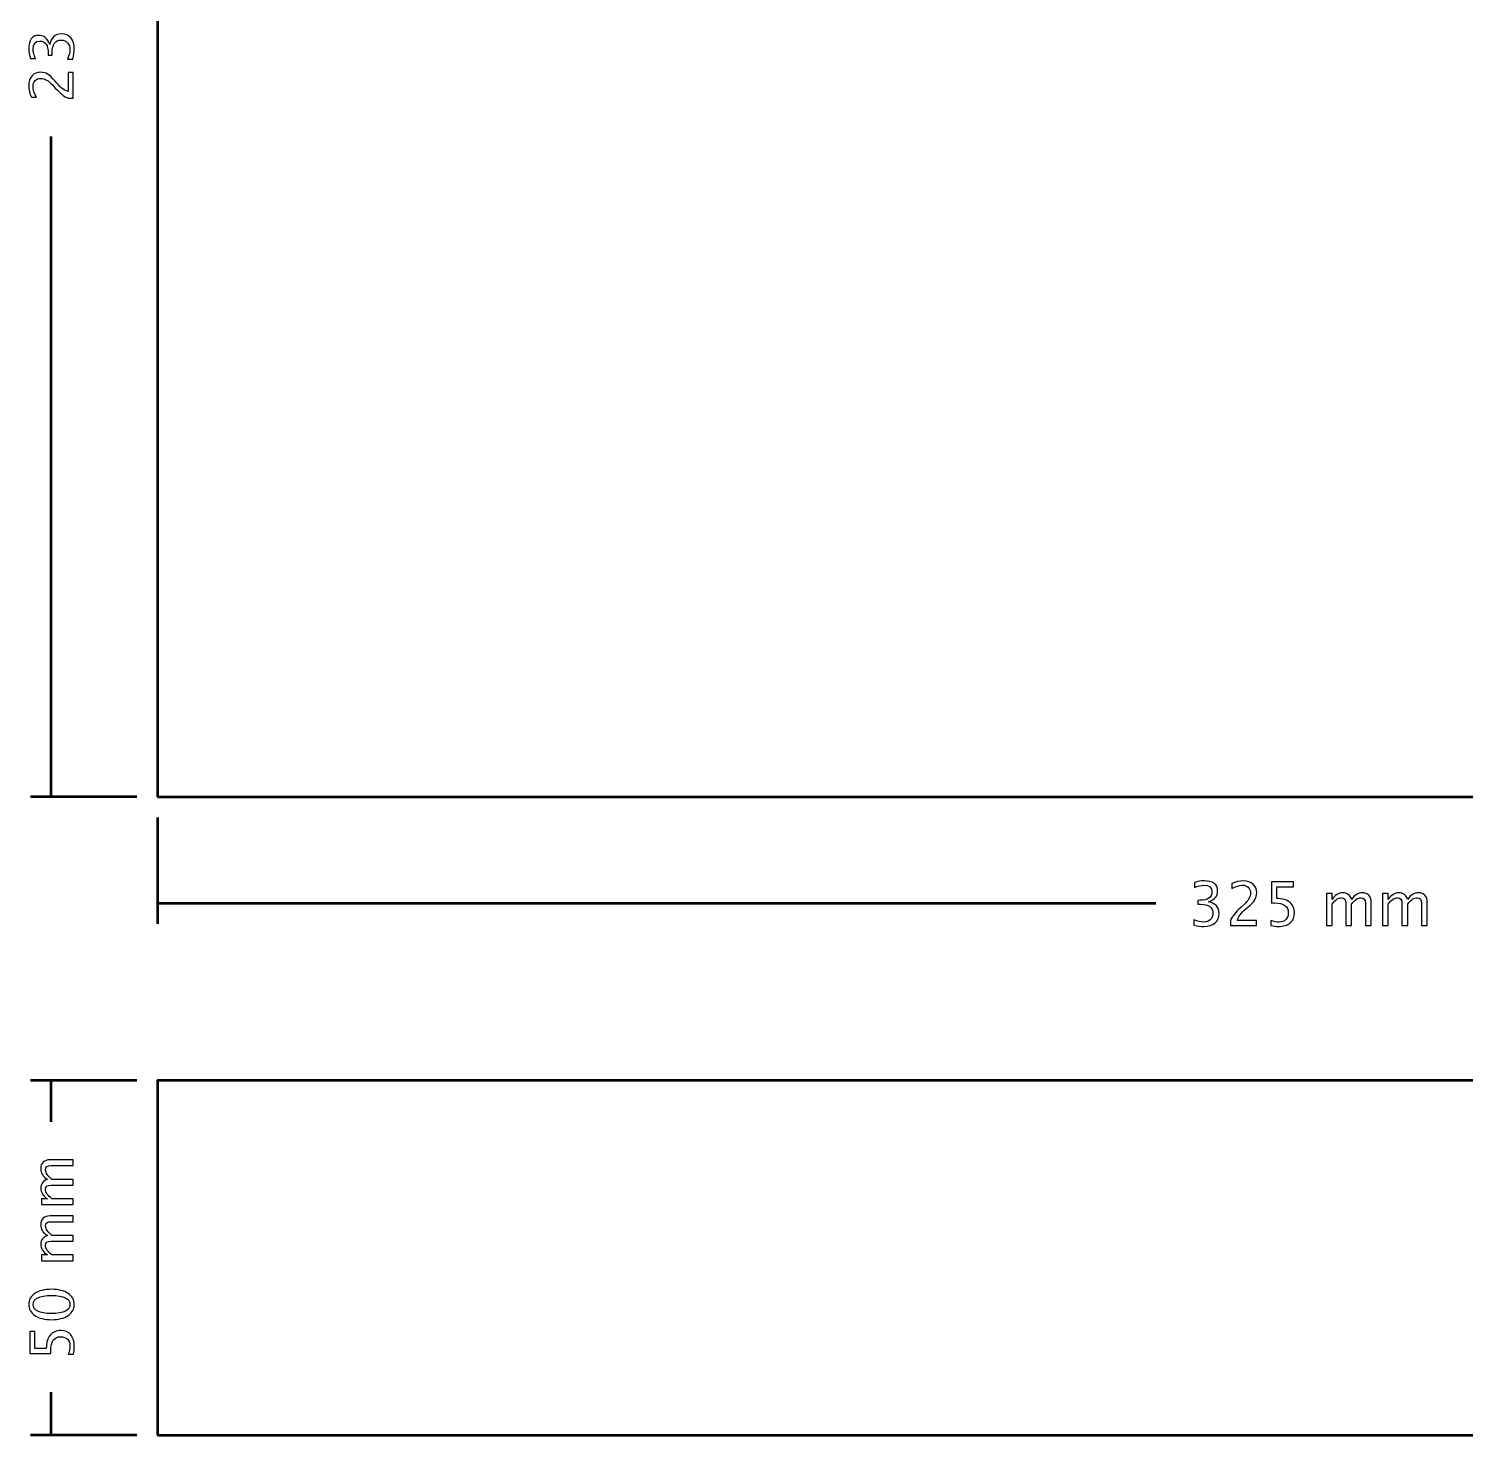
# Model space of a CAD drawing. Header units: centimetres. Extents: x -21.1 to 20.5, y -19 to 20.1.
# Drawn here: x -21.06 to -0.81, y -19 to 0.82 of the extents above; entities that cross this region are included whole.
import ezdxf

# ---------------------------------------------------------------- set-up
doc = ezdxf.new("R2010")
doc.units = ezdxf.units.CM
doc.header["$MEASUREMENT"] = 0
doc.layers.add('Layer 1', color=7, linetype='Continuous')

msp = doc.modelspace()

# ---------------------------------------------------------------- linework, layer by layer
at = {"layer": 'Layer 1', "lineweight": 53}
for points in [[(-19.25, -10), (13.25, -10), (13.25, 13), (-19.25, 13), (-19.25, -10)], [(-19.25, -19), (13.25, -19), (13.25, -14), (-19.25, -14), (-19.25, -19)]]:
    msp.add_lwpolyline(points, close=True, dxfattribs=at)
at = {"layer": 'Layer 1'}
for points, knots in [([(-20.44054, 0.39424), (-20.44054, 0.39424), (-20.51674, 0.39424), (-20.51674, 0.39424), (-20.51674, 0.39424), (-20.4936, 0.45238), (-20.48203, 0.49796), (-20.48203, 0.5314), (-20.48203, 0.5314), (-20.48203, 0.57077), (-20.49332, 0.60252), (-20.51604, 0.62693), (-20.51604, 0.62693), (-20.53876, 0.65135), (-20.56839, 0.66348), (-20.6048, 0.66348), (-20.6048, 0.66348), (-20.69116, 0.66348), (-20.73434, 0.60337), (-20.73434, 0.48314), (-20.73434, 0.48314), (-20.73434, 0.48314), (-20.73434, 0.45097), (-20.73434, 0.45097), (-20.73434, 0.45097), (-20.73434, 0.45097), (-20.78895, 0.45097), (-20.78895, 0.45097), (-20.78895, 0.45097), (-20.78895, 0.45097), (-20.78937, 0.47947), (-20.78937, 0.47947), (-20.78937, 0.47947), (-20.78937, 0.5925), (-20.82916, 0.64909), (-20.90889, 0.64909), (-20.90889, 0.64909), (-20.97141, 0.64909), (-21.00273, 0.61155), (-21.00273, 0.53662), (-21.00273, 0.53662), (-21.00273, 0.49641), (-20.99116, 0.45181), (-20.96802, 0.40271), (-20.96802, 0.40271), (-20.96802, 0.40271), (-21.03914, 0.40271), (-21.03914, 0.40271), (-21.03914, 0.40271), (-21.05551, 0.45083), (-21.06369, 0.49725), (-21.06369, 0.54184), (-21.06369, 0.54184), (-21.06369, 0.60252), (-21.05156, 0.64923), (-21.02729, 0.68168), (-21.02729, 0.68168), (-21.00316, 0.71414), (-20.96802, 0.73037), (-20.92202, 0.73037), (-20.92202, 0.73037), (-20.85019, 0.73037), (-20.79897, 0.68789), (-20.76849, 0.6028), (-20.76849, 0.6028), (-20.74549, 0.70144), (-20.69144, 0.75069), (-20.60607, 0.75069), (-20.60607, 0.75069), (-20.54849, 0.75069), (-20.5032, 0.73164), (-20.47032, 0.69368), (-20.47032, 0.69368), (-20.43744, 0.65572), (-20.42107, 0.60351), (-20.42107, 0.53719), (-20.42107, 0.53719), (-20.42107, 0.49937), (-20.42756, 0.45181), (-20.44054, 0.39424)], [0, 0, 0, 0, 0.04761905, 0.04761905, 0.04761905, 0.04761905, 0.0952381, 0.0952381, 0.0952381, 0.0952381, 0.14285714, 0.14285714, 0.14285714, 0.14285714, 0.19047619, 0.19047619, 0.19047619, 0.19047619, 0.23809524, 0.23809524, 0.23809524, 0.23809524, 0.28571429, 0.28571429, 0.28571429, 0.28571429, 0.33333333, 0.33333333, 0.33333333, 0.33333333, 0.38095238, 0.38095238, 0.38095238, 0.38095238, 0.42857143, 0.42857143, 0.42857143, 0.42857143, 0.47619048, 0.47619048, 0.47619048, 0.47619048, 0.52380952, 0.52380952, 0.52380952, 0.52380952, 0.57142857, 0.57142857, 0.57142857, 0.57142857, 0.61904762, 0.61904762, 0.61904762, 0.61904762, 0.66666667, 0.66666667, 0.66666667, 0.66666667, 0.71428571, 0.71428571, 0.71428571, 0.71428571, 0.76190476, 0.76190476, 0.76190476, 0.76190476, 0.80952381, 0.80952381, 0.80952381, 0.80952381, 0.85714286, 0.85714286, 0.85714286, 0.85714286, 0.9047619, 0.9047619, 0.9047619, 0.9047619, 1, 1, 1, 1]), ([(-20.43631, -0.15723), (-20.43631, -0.15723), (-20.50743, -0.15723), (-20.50743, -0.15723), (-20.50743, -0.15723), (-20.56289, -0.13352), (-20.62342, -0.08568), (-20.68876, -0.01357), (-20.68876, -0.01357), (-20.68876, -0.01357), (-20.73053, 0.03299), (-20.73053, 0.03299), (-20.73053, 0.03299), (-20.785, 0.09296), (-20.8389, 0.12302), (-20.89252, 0.12302), (-20.89252, 0.12302), (-20.92667, 0.12302), (-20.95363, 0.11272), (-20.97324, 0.09226), (-20.97324, 0.09226), (-20.99285, 0.0718), (-21.00273, 0.04343), (-21.00273, 0.00745), (-21.00273, 0.00745), (-21.00273, -0.0346), (-20.98665, -0.08441), (-20.95447, -0.14199), (-20.95447, -0.14199), (-20.95447, -0.14199), (-21.02559, -0.14199), (-21.02559, -0.14199), (-21.02559, -0.14199), (-21.05099, -0.08766), (-21.06369, -0.03361), (-21.06369, 0.02029), (-21.06369, 0.02029), (-21.06369, 0.07758), (-21.04831, 0.12359), (-21.01741, 0.1583), (-21.01741, 0.1583), (-20.9865, 0.19287), (-20.94558, 0.21023), (-20.8945, 0.21023), (-20.8945, 0.21023), (-20.85781, 0.21023), (-20.82521, 0.20148), (-20.79685, 0.18398), (-20.79685, 0.18398), (-20.76835, 0.16634), (-20.73391, 0.13375), (-20.69327, 0.08591), (-20.69327, 0.08591), (-20.69327, 0.08591), (-20.66646, 0.05444), (-20.66646, 0.05444), (-20.66646, 0.05444), (-20.61087, -0.01103), (-20.55795, -0.04885), (-20.50743, -0.05901), (-20.50743, -0.05901), (-20.50743, -0.05901), (-20.50743, 0.20769), (-20.50743, 0.20769), (-20.50743, 0.20769), (-20.50743, 0.20769), (-20.43631, 0.20769), (-20.43631, 0.20769), (-20.43631, 0.20769), (-20.43631, 0.20769), (-20.43631, -0.15723), (-20.43631, -0.15723)], [0, 0, 0, 0, 0.05263158, 0.05263158, 0.05263158, 0.05263158, 0.10526316, 0.10526316, 0.10526316, 0.10526316, 0.15789474, 0.15789474, 0.15789474, 0.15789474, 0.21052632, 0.21052632, 0.21052632, 0.21052632, 0.26315789, 0.26315789, 0.26315789, 0.26315789, 0.31578947, 0.31578947, 0.31578947, 0.31578947, 0.36842105, 0.36842105, 0.36842105, 0.36842105, 0.42105263, 0.42105263, 0.42105263, 0.42105263, 0.47368421, 0.47368421, 0.47368421, 0.47368421, 0.52631579, 0.52631579, 0.52631579, 0.52631579, 0.57894737, 0.57894737, 0.57894737, 0.57894737, 0.63157895, 0.63157895, 0.63157895, 0.63157895, 0.68421053, 0.68421053, 0.68421053, 0.68421053, 0.73684211, 0.73684211, 0.73684211, 0.73684211, 0.78947368, 0.78947368, 0.78947368, 0.78947368, 0.84210526, 0.84210526, 0.84210526, 0.84210526, 0.89473684, 0.89473684, 0.89473684, 0.89473684, 1, 1, 1, 1]), ([(-4.64114, -11.80946), (-4.64114, -11.80946), (-4.64114, -11.73326), (-4.64114, -11.73326), (-4.64114, -11.73326), (-4.583, -11.7564), (-4.53742, -11.76797), (-4.50398, -11.76797), (-4.50398, -11.76797), (-4.46461, -11.76797), (-4.43286, -11.75668), (-4.40845, -11.73396), (-4.40845, -11.73396), (-4.38403, -11.71124), (-4.3719, -11.68161), (-4.3719, -11.6452), (-4.3719, -11.6452), (-4.3719, -11.55884), (-4.43201, -11.51566), (-4.55224, -11.51566), (-4.55224, -11.51566), (-4.55224, -11.51566), (-4.58441, -11.51566), (-4.58441, -11.51566), (-4.58441, -11.51566), (-4.58441, -11.51566), (-4.58441, -11.46105), (-4.58441, -11.46105), (-4.58441, -11.46105), (-4.58441, -11.46105), (-4.55591, -11.46063), (-4.55591, -11.46063), (-4.55591, -11.46063), (-4.44288, -11.46063), (-4.38629, -11.42084), (-4.38629, -11.34111), (-4.38629, -11.34111), (-4.38629, -11.27859), (-4.42383, -11.24727), (-4.49876, -11.24727), (-4.49876, -11.24727), (-4.53897, -11.24727), (-4.58357, -11.25884), (-4.63267, -11.28198), (-4.63267, -11.28198), (-4.63267, -11.28198), (-4.63267, -11.21086), (-4.63267, -11.21086), (-4.63267, -11.21086), (-4.58455, -11.19449), (-4.53813, -11.18631), (-4.49354, -11.18631), (-4.49354, -11.18631), (-4.43286, -11.18631), (-4.38615, -11.19844), (-4.3537, -11.22271), (-4.3537, -11.22271), (-4.32124, -11.24684), (-4.30501, -11.28198), (-4.30501, -11.32798), (-4.30501, -11.32798), (-4.30501, -11.39981), (-4.34749, -11.45103), (-4.43258, -11.48151), (-4.43258, -11.48151), (-4.33394, -11.50451), (-4.28469, -11.55856), (-4.28469, -11.64393), (-4.28469, -11.64393), (-4.28469, -11.70151), (-4.30374, -11.7468), (-4.3417, -11.77968), (-4.3417, -11.77968), (-4.37966, -11.81256), (-4.43187, -11.82893), (-4.49819, -11.82893), (-4.49819, -11.82893), (-4.53601, -11.82893), (-4.58357, -11.82244), (-4.64114, -11.80946)], [0, 0, 0, 0, 0.04761905, 0.04761905, 0.04761905, 0.04761905, 0.0952381, 0.0952381, 0.0952381, 0.0952381, 0.14285714, 0.14285714, 0.14285714, 0.14285714, 0.19047619, 0.19047619, 0.19047619, 0.19047619, 0.23809524, 0.23809524, 0.23809524, 0.23809524, 0.28571429, 0.28571429, 0.28571429, 0.28571429, 0.33333333, 0.33333333, 0.33333333, 0.33333333, 0.38095238, 0.38095238, 0.38095238, 0.38095238, 0.42857143, 0.42857143, 0.42857143, 0.42857143, 0.47619048, 0.47619048, 0.47619048, 0.47619048, 0.52380952, 0.52380952, 0.52380952, 0.52380952, 0.57142857, 0.57142857, 0.57142857, 0.57142857, 0.61904762, 0.61904762, 0.61904762, 0.61904762, 0.66666667, 0.66666667, 0.66666667, 0.66666667, 0.71428571, 0.71428571, 0.71428571, 0.71428571, 0.76190476, 0.76190476, 0.76190476, 0.76190476, 0.80952381, 0.80952381, 0.80952381, 0.80952381, 0.85714286, 0.85714286, 0.85714286, 0.85714286, 0.9047619, 0.9047619, 0.9047619, 0.9047619, 1, 1, 1, 1]), ([(-4.12185, -11.81369), (-4.12185, -11.81369), (-4.12185, -11.74257), (-4.12185, -11.74257), (-4.12185, -11.74257), (-4.09814, -11.68711), (-4.0503, -11.62658), (-3.97819, -11.56124), (-3.97819, -11.56124), (-3.97819, -11.56124), (-3.93163, -11.51947), (-3.93163, -11.51947), (-3.93163, -11.51947), (-3.87166, -11.465), (-3.8416, -11.4111), (-3.8416, -11.35748), (-3.8416, -11.35748), (-3.8416, -11.32319), (-3.8519, -11.29637), (-3.87236, -11.27676), (-3.87236, -11.27676), (-3.89282, -11.25715), (-3.92119, -11.24727), (-3.95717, -11.24727), (-3.95717, -11.24727), (-3.99922, -11.24727), (-4.04903, -11.26335), (-4.10661, -11.29553), (-4.10661, -11.29553), (-4.10661, -11.29553), (-4.10661, -11.22441), (-4.10661, -11.22441), (-4.10661, -11.22441), (-4.05228, -11.19901), (-3.99823, -11.18631), (-3.94433, -11.18631), (-3.94433, -11.18631), (-3.88704, -11.18631), (-3.84103, -11.20169), (-3.80632, -11.23259), (-3.80632, -11.23259), (-3.77175, -11.2635), (-3.75439, -11.30442), (-3.75439, -11.3555), (-3.75439, -11.3555), (-3.75439, -11.39219), (-3.76314, -11.42479), (-3.78064, -11.45315), (-3.78064, -11.45315), (-3.79828, -11.48165), (-3.83087, -11.51609), (-3.87871, -11.55673), (-3.87871, -11.55673), (-3.87871, -11.55673), (-3.91018, -11.58354), (-3.91018, -11.58354), (-3.91018, -11.58354), (-3.97565, -11.63899), (-4.01347, -11.69205), (-4.02363, -11.74257), (-4.02363, -11.74257), (-4.02363, -11.74257), (-3.75693, -11.74257), (-3.75693, -11.74257), (-3.75693, -11.74257), (-3.75693, -11.74257), (-3.75693, -11.81369), (-3.75693, -11.81369), (-3.75693, -11.81369), (-3.75693, -11.81369), (-4.12185, -11.81369), (-4.12185, -11.81369)], [0, 0, 0, 0, 0.05263158, 0.05263158, 0.05263158, 0.05263158, 0.10526316, 0.10526316, 0.10526316, 0.10526316, 0.15789474, 0.15789474, 0.15789474, 0.15789474, 0.21052632, 0.21052632, 0.21052632, 0.21052632, 0.26315789, 0.26315789, 0.26315789, 0.26315789, 0.31578947, 0.31578947, 0.31578947, 0.31578947, 0.36842105, 0.36842105, 0.36842105, 0.36842105, 0.42105263, 0.42105263, 0.42105263, 0.42105263, 0.47368421, 0.47368421, 0.47368421, 0.47368421, 0.52631579, 0.52631579, 0.52631579, 0.52631579, 0.57894737, 0.57894737, 0.57894737, 0.57894737, 0.63157895, 0.63157895, 0.63157895, 0.63157895, 0.68421053, 0.68421053, 0.68421053, 0.68421053, 0.73684211, 0.73684211, 0.73684211, 0.73684211, 0.78947368, 0.78947368, 0.78947368, 0.78947368, 0.84210526, 0.84210526, 0.84210526, 0.84210526, 0.89473684, 0.89473684, 0.89473684, 0.89473684, 1, 1, 1, 1]), ([(-3.55345, -11.81623), (-3.55345, -11.81623), (-3.55345, -11.74342), (-3.55345, -11.74342), (-3.55345, -11.74342), (-3.51295, -11.75979), (-3.47456, -11.76797), (-3.43788, -11.76797), (-3.43788, -11.76797), (-3.3978, -11.76797), (-3.36619, -11.75612), (-3.34319, -11.73241), (-3.34319, -11.73241), (-3.32019, -11.7087), (-3.30876, -11.67611), (-3.30876, -11.63462), (-3.30876, -11.63462), (-3.30876, -11.59003), (-3.32499, -11.55588), (-3.35744, -11.53231), (-3.35744, -11.53231), (-3.3899, -11.50875), (-3.43689, -11.49704), (-3.49827, -11.49704), (-3.49827, -11.49704), (-3.51252, -11.49704), (-3.52762, -11.49802), (-3.54329, -11.5), (-3.54329, -11.5), (-3.54329, -11.5), (-3.54329, -11.20155), (-3.54329, -11.20155), (-3.54329, -11.20155), (-3.54329, -11.20155), (-3.2334, -11.20155), (-3.2334, -11.20155), (-3.2334, -11.20155), (-3.2334, -11.20155), (-3.2334, -11.27267), (-3.2334, -11.27267), (-3.2334, -11.27267), (-3.2334, -11.27267), (-3.47217, -11.27267), (-3.47217, -11.27267), (-3.47217, -11.27267), (-3.47217, -11.27267), (-3.47217, -11.43438), (-3.47217, -11.43438), (-3.47217, -11.43438), (-3.39343, -11.43438), (-3.33204, -11.45244), (-3.28787, -11.48857), (-3.28787, -11.48857), (-3.24371, -11.52455), (-3.22155, -11.57451), (-3.22155, -11.63843), (-3.22155, -11.63843), (-3.22155, -11.69798), (-3.24159, -11.74455), (-3.28167, -11.77827), (-3.28167, -11.77827), (-3.32174, -11.812), (-3.37706, -11.82893), (-3.44761, -11.82893), (-3.44761, -11.82893), (-3.47908, -11.82893), (-3.51436, -11.8247), (-3.55345, -11.81623)], [0, 0, 0, 0, 0.05555556, 0.05555556, 0.05555556, 0.05555556, 0.11111111, 0.11111111, 0.11111111, 0.11111111, 0.16666667, 0.16666667, 0.16666667, 0.16666667, 0.22222222, 0.22222222, 0.22222222, 0.22222222, 0.27777778, 0.27777778, 0.27777778, 0.27777778, 0.33333333, 0.33333333, 0.33333333, 0.33333333, 0.38888889, 0.38888889, 0.38888889, 0.38888889, 0.44444444, 0.44444444, 0.44444444, 0.44444444, 0.5, 0.5, 0.5, 0.5, 0.55555556, 0.55555556, 0.55555556, 0.55555556, 0.61111111, 0.61111111, 0.61111111, 0.61111111, 0.66666667, 0.66666667, 0.66666667, 0.66666667, 0.72222222, 0.72222222, 0.72222222, 0.72222222, 0.77777778, 0.77777778, 0.77777778, 0.77777778, 0.83333333, 0.83333333, 0.83333333, 0.83333333, 0.88888889, 0.88888889, 0.88888889, 0.88888889, 1, 1, 1, 1]), ([(-2.77225, -11.81369), (-2.77225, -11.81369), (-2.77225, -11.36495), (-2.77225, -11.36495), (-2.77225, -11.36495), (-2.77225, -11.36495), (-2.69097, -11.36495), (-2.69097, -11.36495), (-2.69097, -11.36495), (-2.69097, -11.36495), (-2.69097, -11.44976), (-2.69097, -11.44976), (-2.69097, -11.44976), (-2.65132, -11.38697), (-2.60052, -11.35564), (-2.53829, -11.35564), (-2.53829, -11.35564), (-2.47831, -11.35564), (-2.43753, -11.38697), (-2.4158, -11.44976), (-2.4158, -11.44976), (-2.37728, -11.3864), (-2.32704, -11.35479), (-2.26538, -11.35479), (-2.26538, -11.35479), (-2.22601, -11.35479), (-2.19539, -11.36637), (-2.17351, -11.38965), (-2.17351, -11.38965), (-2.15164, -11.41293), (-2.14063, -11.44553), (-2.14063, -11.48744), (-2.14063, -11.48744), (-2.14063, -11.48744), (-2.14063, -11.81369), (-2.14063, -11.81369), (-2.14063, -11.81369), (-2.14063, -11.81369), (-2.22191, -11.81369), (-2.22191, -11.81369), (-2.22191, -11.81369), (-2.22191, -11.81369), (-2.22191, -11.50085), (-2.22191, -11.50085), (-2.22191, -11.50085), (-2.22191, -11.44976), (-2.24223, -11.42422), (-2.28287, -11.42422), (-2.28287, -11.42422), (-2.32507, -11.42422), (-2.36938, -11.454), (-2.4158, -11.51369), (-2.4158, -11.51369), (-2.4158, -11.51369), (-2.4158, -11.81369), (-2.4158, -11.81369), (-2.4158, -11.81369), (-2.4158, -11.81369), (-2.49708, -11.81369), (-2.49708, -11.81369), (-2.49708, -11.81369), (-2.49708, -11.81369), (-2.49708, -11.50056), (-2.49708, -11.50056), (-2.49708, -11.50056), (-2.49708, -11.44906), (-2.51768, -11.42338), (-2.55903, -11.42338), (-2.55903, -11.42338), (-2.60009, -11.42338), (-2.64412, -11.45329), (-2.69097, -11.51326), (-2.69097, -11.51326), (-2.69097, -11.51326), (-2.69097, -11.81369), (-2.69097, -11.81369), (-2.69097, -11.81369), (-2.69097, -11.81369), (-2.77225, -11.81369), (-2.77225, -11.81369)], [0, 0, 0, 0, 0.04761905, 0.04761905, 0.04761905, 0.04761905, 0.0952381, 0.0952381, 0.0952381, 0.0952381, 0.14285714, 0.14285714, 0.14285714, 0.14285714, 0.19047619, 0.19047619, 0.19047619, 0.19047619, 0.23809524, 0.23809524, 0.23809524, 0.23809524, 0.28571429, 0.28571429, 0.28571429, 0.28571429, 0.33333333, 0.33333333, 0.33333333, 0.33333333, 0.38095238, 0.38095238, 0.38095238, 0.38095238, 0.42857143, 0.42857143, 0.42857143, 0.42857143, 0.47619048, 0.47619048, 0.47619048, 0.47619048, 0.52380952, 0.52380952, 0.52380952, 0.52380952, 0.57142857, 0.57142857, 0.57142857, 0.57142857, 0.61904762, 0.61904762, 0.61904762, 0.61904762, 0.66666667, 0.66666667, 0.66666667, 0.66666667, 0.71428571, 0.71428571, 0.71428571, 0.71428571, 0.76190476, 0.76190476, 0.76190476, 0.76190476, 0.80952381, 0.80952381, 0.80952381, 0.80952381, 0.85714286, 0.85714286, 0.85714286, 0.85714286, 0.9047619, 0.9047619, 0.9047619, 0.9047619, 1, 1, 1, 1]), ([(-1.98174, -11.81369), (-1.98174, -11.81369), (-1.98174, -11.36495), (-1.98174, -11.36495), (-1.98174, -11.36495), (-1.98174, -11.36495), (-1.90046, -11.36495), (-1.90046, -11.36495), (-1.90046, -11.36495), (-1.90046, -11.36495), (-1.90046, -11.44976), (-1.90046, -11.44976), (-1.90046, -11.44976), (-1.86081, -11.38697), (-1.81001, -11.35564), (-1.74778, -11.35564), (-1.74778, -11.35564), (-1.6878, -11.35564), (-1.64702, -11.38697), (-1.62529, -11.44976), (-1.62529, -11.44976), (-1.58677, -11.3864), (-1.53653, -11.35479), (-1.47487, -11.35479), (-1.47487, -11.35479), (-1.4355, -11.35479), (-1.40488, -11.36637), (-1.383, -11.38965), (-1.383, -11.38965), (-1.36113, -11.41293), (-1.35012, -11.44553), (-1.35012, -11.48744), (-1.35012, -11.48744), (-1.35012, -11.48744), (-1.35012, -11.81369), (-1.35012, -11.81369), (-1.35012, -11.81369), (-1.35012, -11.81369), (-1.4314, -11.81369), (-1.4314, -11.81369), (-1.4314, -11.81369), (-1.4314, -11.81369), (-1.4314, -11.50085), (-1.4314, -11.50085), (-1.4314, -11.50085), (-1.4314, -11.44976), (-1.45172, -11.42422), (-1.49236, -11.42422), (-1.49236, -11.42422), (-1.53456, -11.42422), (-1.57887, -11.454), (-1.62529, -11.51369), (-1.62529, -11.51369), (-1.62529, -11.51369), (-1.62529, -11.81369), (-1.62529, -11.81369), (-1.62529, -11.81369), (-1.62529, -11.81369), (-1.70657, -11.81369), (-1.70657, -11.81369), (-1.70657, -11.81369), (-1.70657, -11.81369), (-1.70657, -11.50056), (-1.70657, -11.50056), (-1.70657, -11.50056), (-1.70657, -11.44906), (-1.72717, -11.42338), (-1.76852, -11.42338), (-1.76852, -11.42338), (-1.80958, -11.42338), (-1.85361, -11.45329), (-1.90046, -11.51326), (-1.90046, -11.51326), (-1.90046, -11.51326), (-1.90046, -11.81369), (-1.90046, -11.81369), (-1.90046, -11.81369), (-1.90046, -11.81369), (-1.98174, -11.81369), (-1.98174, -11.81369)], [0, 0, 0, 0, 0.04761905, 0.04761905, 0.04761905, 0.04761905, 0.0952381, 0.0952381, 0.0952381, 0.0952381, 0.14285714, 0.14285714, 0.14285714, 0.14285714, 0.19047619, 0.19047619, 0.19047619, 0.19047619, 0.23809524, 0.23809524, 0.23809524, 0.23809524, 0.28571429, 0.28571429, 0.28571429, 0.28571429, 0.33333333, 0.33333333, 0.33333333, 0.33333333, 0.38095238, 0.38095238, 0.38095238, 0.38095238, 0.42857143, 0.42857143, 0.42857143, 0.42857143, 0.47619048, 0.47619048, 0.47619048, 0.47619048, 0.52380952, 0.52380952, 0.52380952, 0.52380952, 0.57142857, 0.57142857, 0.57142857, 0.57142857, 0.61904762, 0.61904762, 0.61904762, 0.61904762, 0.66666667, 0.66666667, 0.66666667, 0.66666667, 0.71428571, 0.71428571, 0.71428571, 0.71428571, 0.76190476, 0.76190476, 0.76190476, 0.76190476, 0.80952381, 0.80952381, 0.80952381, 0.80952381, 0.85714286, 0.85714286, 0.85714286, 0.85714286, 0.9047619, 0.9047619, 0.9047619, 0.9047619, 1, 1, 1, 1]), ([(-20.43631, -15.74943), (-20.43631, -15.74943), (-20.88505, -15.74943), (-20.88505, -15.74943), (-20.88505, -15.74943), (-20.88505, -15.74943), (-20.88505, -15.66815), (-20.88505, -15.66815), (-20.88505, -15.66815), (-20.88505, -15.66815), (-20.80024, -15.66815), (-20.80024, -15.66815), (-20.80024, -15.66815), (-20.86303, -15.6285), (-20.89436, -15.5777), (-20.89436, -15.51547), (-20.89436, -15.51547), (-20.89436, -15.45549), (-20.86303, -15.41471), (-20.80024, -15.39298), (-20.80024, -15.39298), (-20.8636, -15.35446), (-20.89521, -15.30422), (-20.89521, -15.24256), (-20.89521, -15.24256), (-20.89521, -15.20319), (-20.88363, -15.17257), (-20.86035, -15.15069), (-20.86035, -15.15069), (-20.83707, -15.12882), (-20.80447, -15.11781), (-20.76256, -15.11781), (-20.76256, -15.11781), (-20.76256, -15.11781), (-20.43631, -15.11781), (-20.43631, -15.11781), (-20.43631, -15.11781), (-20.43631, -15.11781), (-20.43631, -15.19909), (-20.43631, -15.19909), (-20.43631, -15.19909), (-20.43631, -15.19909), (-20.74915, -15.19909), (-20.74915, -15.19909), (-20.74915, -15.19909), (-20.80024, -15.19909), (-20.82578, -15.21941), (-20.82578, -15.26005), (-20.82578, -15.26005), (-20.82578, -15.30225), (-20.796, -15.34656), (-20.73631, -15.39298), (-20.73631, -15.39298), (-20.73631, -15.39298), (-20.43631, -15.39298), (-20.43631, -15.39298), (-20.43631, -15.39298), (-20.43631, -15.39298), (-20.43631, -15.47426), (-20.43631, -15.47426), (-20.43631, -15.47426), (-20.43631, -15.47426), (-20.74944, -15.47426), (-20.74944, -15.47426), (-20.74944, -15.47426), (-20.80094, -15.47426), (-20.82662, -15.49486), (-20.82662, -15.53621), (-20.82662, -15.53621), (-20.82662, -15.57727), (-20.79671, -15.6213), (-20.73674, -15.66815), (-20.73674, -15.66815), (-20.73674, -15.66815), (-20.43631, -15.66815), (-20.43631, -15.66815), (-20.43631, -15.66815), (-20.43631, -15.66815), (-20.43631, -15.74943), (-20.43631, -15.74943)], [0, 0, 0, 0, 0.04761905, 0.04761905, 0.04761905, 0.04761905, 0.0952381, 0.0952381, 0.0952381, 0.0952381, 0.14285714, 0.14285714, 0.14285714, 0.14285714, 0.19047619, 0.19047619, 0.19047619, 0.19047619, 0.23809524, 0.23809524, 0.23809524, 0.23809524, 0.28571429, 0.28571429, 0.28571429, 0.28571429, 0.33333333, 0.33333333, 0.33333333, 0.33333333, 0.38095238, 0.38095238, 0.38095238, 0.38095238, 0.42857143, 0.42857143, 0.42857143, 0.42857143, 0.47619048, 0.47619048, 0.47619048, 0.47619048, 0.52380952, 0.52380952, 0.52380952, 0.52380952, 0.57142857, 0.57142857, 0.57142857, 0.57142857, 0.61904762, 0.61904762, 0.61904762, 0.61904762, 0.66666667, 0.66666667, 0.66666667, 0.66666667, 0.71428571, 0.71428571, 0.71428571, 0.71428571, 0.76190476, 0.76190476, 0.76190476, 0.76190476, 0.80952381, 0.80952381, 0.80952381, 0.80952381, 0.85714286, 0.85714286, 0.85714286, 0.85714286, 0.9047619, 0.9047619, 0.9047619, 0.9047619, 1, 1, 1, 1]), ([(-20.43631, -16.53994), (-20.43631, -16.53994), (-20.88505, -16.53994), (-20.88505, -16.53994), (-20.88505, -16.53994), (-20.88505, -16.53994), (-20.88505, -16.45866), (-20.88505, -16.45866), (-20.88505, -16.45866), (-20.88505, -16.45866), (-20.80024, -16.45866), (-20.80024, -16.45866), (-20.80024, -16.45866), (-20.86303, -16.41901), (-20.89436, -16.36821), (-20.89436, -16.30598), (-20.89436, -16.30598), (-20.89436, -16.246), (-20.86303, -16.20522), (-20.80024, -16.18349), (-20.80024, -16.18349), (-20.8636, -16.14497), (-20.89521, -16.09473), (-20.89521, -16.03307), (-20.89521, -16.03307), (-20.89521, -15.9937), (-20.88363, -15.96308), (-20.86035, -15.9412), (-20.86035, -15.9412), (-20.83707, -15.91933), (-20.80447, -15.90832), (-20.76256, -15.90832), (-20.76256, -15.90832), (-20.76256, -15.90832), (-20.43631, -15.90832), (-20.43631, -15.90832), (-20.43631, -15.90832), (-20.43631, -15.90832), (-20.43631, -15.9896), (-20.43631, -15.9896), (-20.43631, -15.9896), (-20.43631, -15.9896), (-20.74915, -15.9896), (-20.74915, -15.9896), (-20.74915, -15.9896), (-20.80024, -15.9896), (-20.82578, -16.00992), (-20.82578, -16.05056), (-20.82578, -16.05056), (-20.82578, -16.09276), (-20.796, -16.13707), (-20.73631, -16.18349), (-20.73631, -16.18349), (-20.73631, -16.18349), (-20.43631, -16.18349), (-20.43631, -16.18349), (-20.43631, -16.18349), (-20.43631, -16.18349), (-20.43631, -16.26477), (-20.43631, -16.26477), (-20.43631, -16.26477), (-20.43631, -16.26477), (-20.74944, -16.26477), (-20.74944, -16.26477), (-20.74944, -16.26477), (-20.80094, -16.26477), (-20.82662, -16.28537), (-20.82662, -16.32672), (-20.82662, -16.32672), (-20.82662, -16.36778), (-20.79671, -16.41181), (-20.73674, -16.45866), (-20.73674, -16.45866), (-20.73674, -16.45866), (-20.43631, -16.45866), (-20.43631, -16.45866), (-20.43631, -16.45866), (-20.43631, -16.45866), (-20.43631, -16.53994), (-20.43631, -16.53994)], [0, 0, 0, 0, 0.04761905, 0.04761905, 0.04761905, 0.04761905, 0.0952381, 0.0952381, 0.0952381, 0.0952381, 0.14285714, 0.14285714, 0.14285714, 0.14285714, 0.19047619, 0.19047619, 0.19047619, 0.19047619, 0.23809524, 0.23809524, 0.23809524, 0.23809524, 0.28571429, 0.28571429, 0.28571429, 0.28571429, 0.33333333, 0.33333333, 0.33333333, 0.33333333, 0.38095238, 0.38095238, 0.38095238, 0.38095238, 0.42857143, 0.42857143, 0.42857143, 0.42857143, 0.47619048, 0.47619048, 0.47619048, 0.47619048, 0.52380952, 0.52380952, 0.52380952, 0.52380952, 0.57142857, 0.57142857, 0.57142857, 0.57142857, 0.61904762, 0.61904762, 0.61904762, 0.61904762, 0.66666667, 0.66666667, 0.66666667, 0.66666667, 0.71428571, 0.71428571, 0.71428571, 0.71428571, 0.76190476, 0.76190476, 0.76190476, 0.76190476, 0.80952381, 0.80952381, 0.80952381, 0.80952381, 0.85714286, 0.85714286, 0.85714286, 0.85714286, 0.9047619, 0.9047619, 0.9047619, 0.9047619, 1, 1, 1, 1]), ([(-20.42107, -17.15688), (-20.42107, -17.22109), (-20.45056, -17.27288), (-20.50941, -17.31211), (-20.50941, -17.31211), (-20.56825, -17.35148), (-20.64586, -17.37109), (-20.74238, -17.37109), (-20.74238, -17.37109), (-20.8389, -17.37109), (-20.91651, -17.35148), (-20.97536, -17.31211), (-20.97536, -17.31211), (-21.0342, -17.27288), (-21.06369, -17.22109), (-21.06369, -17.15688), (-21.06369, -17.15688), (-21.06369, -17.09239), (-21.03434, -17.04061), (-20.97564, -17.00138), (-20.97564, -17.00138), (-20.91694, -16.96229), (-20.83918, -16.94267), (-20.74238, -16.94267), (-20.74238, -16.94267), (-20.64586, -16.94267), (-20.56825, -16.96229), (-20.50941, -17.00138), (-20.50941, -17.00138), (-20.45056, -17.04061), (-20.42107, -17.09239), (-20.42107, -17.15688)], [0, 0, 0, 0, 0.11111111, 0.11111111, 0.11111111, 0.11111111, 0.22222222, 0.22222222, 0.22222222, 0.22222222, 0.33333333, 0.33333333, 0.33333333, 0.33333333, 0.44444444, 0.44444444, 0.44444444, 0.44444444, 0.55555556, 0.55555556, 0.55555556, 0.55555556, 0.66666667, 0.66666667, 0.66666667, 0.66666667, 0.77777778, 0.77777778, 0.77777778, 0.77777778, 1, 1, 1, 1]), ([(-20.48203, -17.15702), (-20.48203, -17.07222), (-20.56881, -17.02988), (-20.74238, -17.02988), (-20.74238, -17.02988), (-20.91595, -17.02988), (-21.00273, -17.07222), (-21.00273, -17.15702), (-21.00273, -17.15702), (-21.00273, -17.24155), (-20.91595, -17.28388), (-20.74238, -17.28388), (-20.74238, -17.28388), (-20.56881, -17.28388), (-20.48203, -17.24155), (-20.48203, -17.15702)], [0, 0, 0, 0, 0.2, 0.2, 0.2, 0.2, 0.4, 0.4, 0.4, 0.4, 0.6, 0.6, 0.6, 0.6, 1, 1, 1, 1]), ([(-20.43377, -17.85652), (-20.43377, -17.85652), (-20.50658, -17.85652), (-20.50658, -17.85652), (-20.50658, -17.85652), (-20.49021, -17.81602), (-20.48203, -17.77763), (-20.48203, -17.74095), (-20.48203, -17.74095), (-20.48203, -17.70087), (-20.49388, -17.66926), (-20.51759, -17.64626), (-20.51759, -17.64626), (-20.5413, -17.62326), (-20.57389, -17.61183), (-20.61538, -17.61183), (-20.61538, -17.61183), (-20.65997, -17.61183), (-20.69412, -17.62806), (-20.71769, -17.66051), (-20.71769, -17.66051), (-20.74125, -17.69297), (-20.75296, -17.73996), (-20.75296, -17.80134), (-20.75296, -17.80134), (-20.75296, -17.81559), (-20.75198, -17.83069), (-20.75, -17.84636), (-20.75, -17.84636), (-20.75, -17.84636), (-21.04845, -17.84636), (-21.04845, -17.84636), (-21.04845, -17.84636), (-21.04845, -17.84636), (-21.04845, -17.53647), (-21.04845, -17.53647), (-21.04845, -17.53647), (-21.04845, -17.53647), (-20.97733, -17.53647), (-20.97733, -17.53647), (-20.97733, -17.53647), (-20.97733, -17.53647), (-20.97733, -17.77524), (-20.97733, -17.77524), (-20.97733, -17.77524), (-20.97733, -17.77524), (-20.81562, -17.77524), (-20.81562, -17.77524), (-20.81562, -17.77524), (-20.81562, -17.6965), (-20.79756, -17.63511), (-20.76143, -17.59094), (-20.76143, -17.59094), (-20.72545, -17.54678), (-20.67549, -17.52462), (-20.61157, -17.52462), (-20.61157, -17.52462), (-20.55202, -17.52462), (-20.50545, -17.54466), (-20.47173, -17.58474), (-20.47173, -17.58474), (-20.438, -17.62481), (-20.42107, -17.68013), (-20.42107, -17.75068), (-20.42107, -17.75068), (-20.42107, -17.78215), (-20.4253, -17.81743), (-20.43377, -17.85652)], [0, 0, 0, 0, 0.05555556, 0.05555556, 0.05555556, 0.05555556, 0.11111111, 0.11111111, 0.11111111, 0.11111111, 0.16666667, 0.16666667, 0.16666667, 0.16666667, 0.22222222, 0.22222222, 0.22222222, 0.22222222, 0.27777778, 0.27777778, 0.27777778, 0.27777778, 0.33333333, 0.33333333, 0.33333333, 0.33333333, 0.38888889, 0.38888889, 0.38888889, 0.38888889, 0.44444444, 0.44444444, 0.44444444, 0.44444444, 0.5, 0.5, 0.5, 0.5, 0.55555556, 0.55555556, 0.55555556, 0.55555556, 0.61111111, 0.61111111, 0.61111111, 0.61111111, 0.66666667, 0.66666667, 0.66666667, 0.66666667, 0.72222222, 0.72222222, 0.72222222, 0.72222222, 0.77777778, 0.77777778, 0.77777778, 0.77777778, 0.83333333, 0.83333333, 0.83333333, 0.83333333, 0.88888889, 0.88888889, 0.88888889, 0.88888889, 1, 1, 1, 1])]:
    msp.add_open_spline(points, degree=3, knots=knots, dxfattribs=at)
at = {"layer": 'Layer 1', "lineweight": 53}
for points in [[(-20.75, -0.69367), (-20.75, -0.69367), (-20.75, -10), (-20.75, -10)], [(-19.54106, -10), (-19.54106, -10), (-21.04106, -10), (-21.04106, -10)], [(-19.25, -10.29106), (-19.25, -10.29106), (-19.25, -11.79106), (-19.25, -11.79106)], [(-19.25, -11.5), (-19.25, -11.5), (-5.17758, -11.5), (-5.17758, -11.5)], [(-19.54106, -14), (-19.54106, -14), (-21.04106, -14), (-21.04106, -14)], [(-20.75, -14), (-20.75, -14), (-20.75, -14.58137), (-20.75, -14.58137)], [(-20.75, -18.39296), (-20.75, -18.39296), (-20.75, -19), (-20.75, -19)], [(-19.54106, -19), (-19.54106, -19), (-21.04106, -19), (-21.04106, -19)]]:
    msp.add_open_spline(points, degree=3, dxfattribs=at)

doc.saveas('drawing.dxf')
